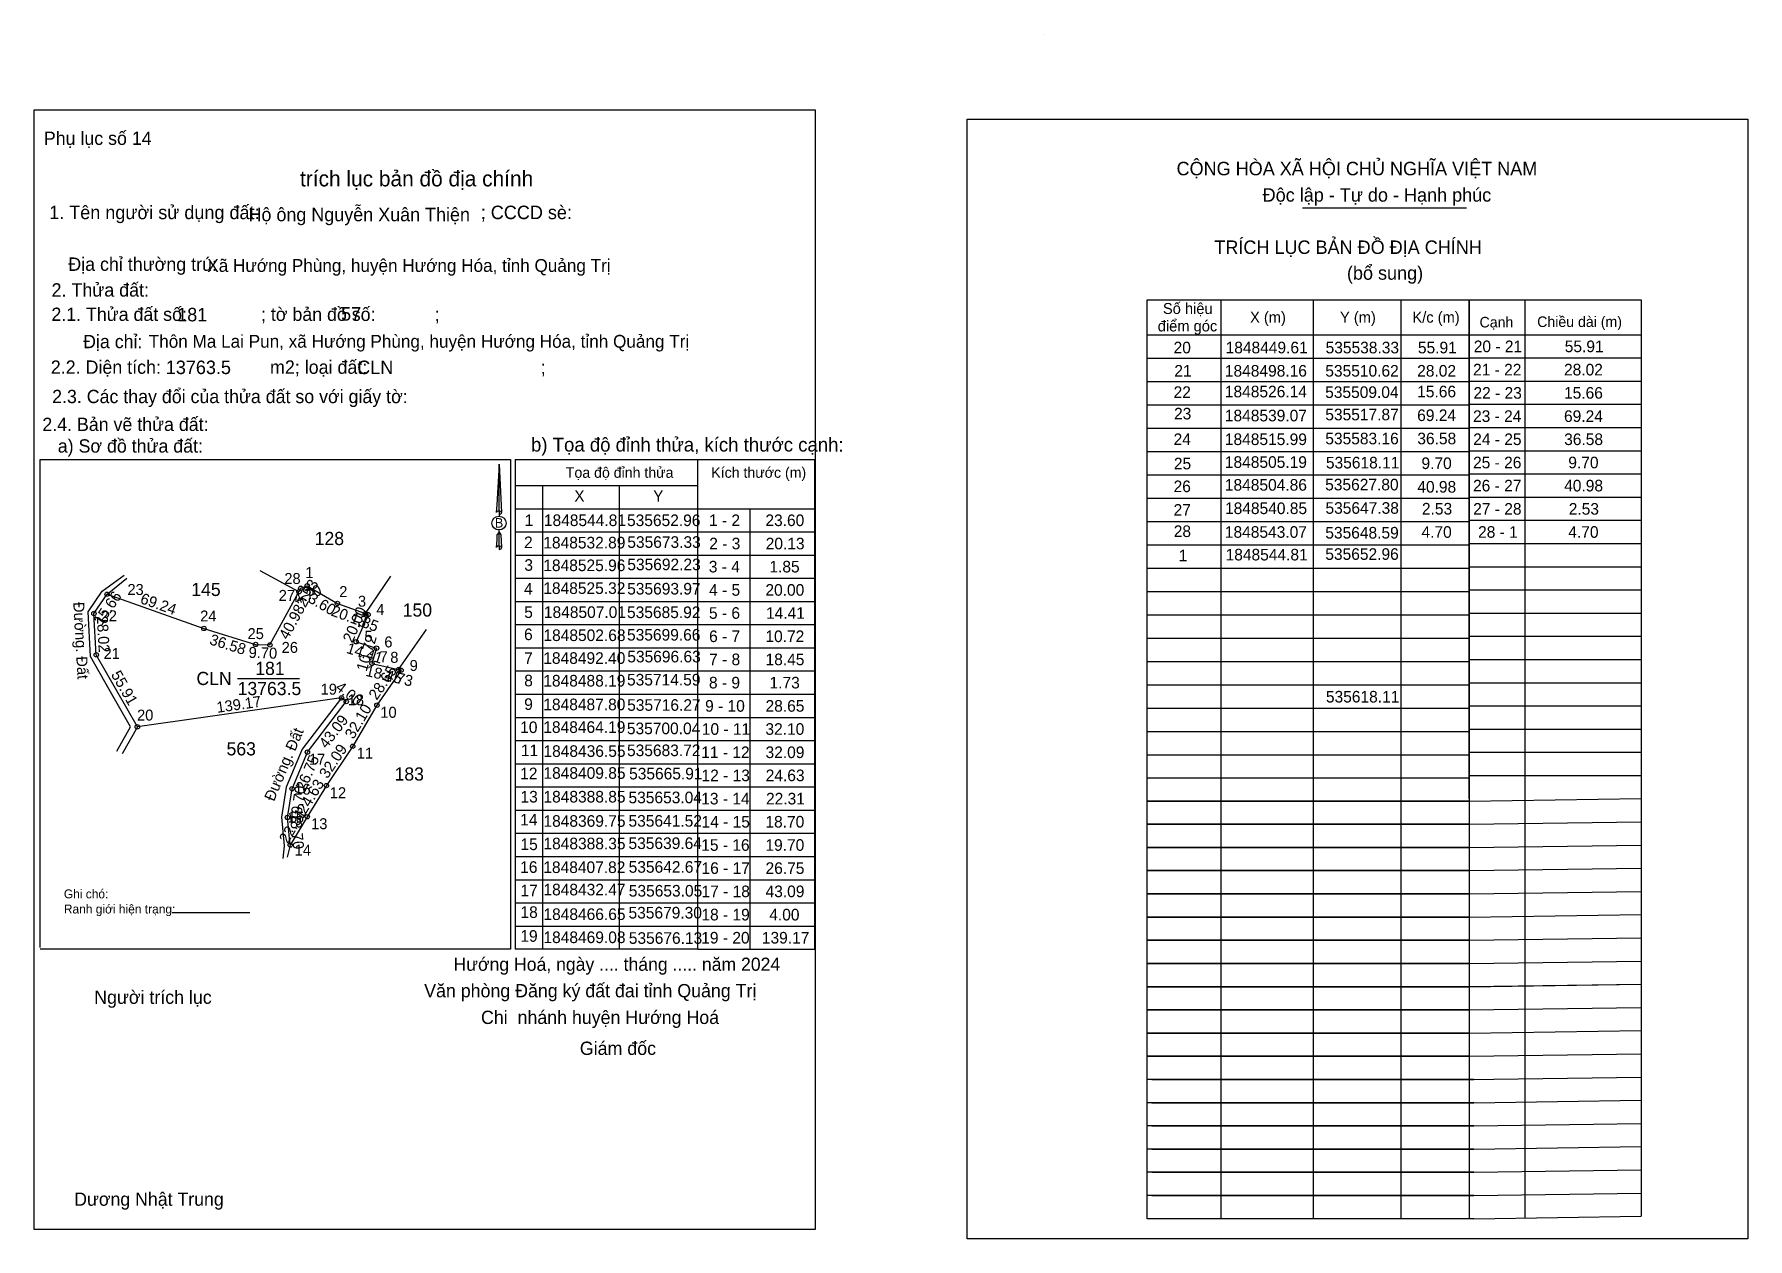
# Model space of a CAD drawing. Extents: x 535469 to 536625, y 1848104 to 1848917.
import ezdxf

# ---------------------------------------------------------------- set-up
doc = ezdxf.new("R2010")
doc.units = 0
for name, color, linetype in [('Level 1', 7, 'Continuous'), ('Level 10', 7, 'Continuous'), ('Level 11', 7, 'Continuous'), ('Level 12', 7, 'Continuous'), ('Level 13', 7, 'Continuous'), ('Level 27', 7, 'Continuous'), ('Level 3', 7, 'Continuous'), ('Level 36', 7, 'Continuous'), ('Level 40', 7, 'Continuous'), ('Level 42', 7, 'Continuous'), ('Level 49', 7, 'Continuous'), ('Level 52', 7, 'Continuous'), ('Level 53', 7, 'Continuous'), ('Level 6', 7, 'Continuous'), ('Level 63', 7, 'Continuous'), ('Level 9', 7, 'Continuous')]:
    doc.layers.add(name, color=color, linetype=linetype)

msp = doc.modelspace()

# ---------------------------------------------------------------- linework, layer by layer
at = {"layer": 'Level 1'}
for p, q in [((536150, 1848917.1), (536150, 1848917.1)), ((536324.7, 1848799.9), (536435.5, 1848799.9)), ((536474.8, 1848737.9), (536474.8, 1848118)), ((536437.2, 1848714.3), (536553.3, 1848714.3)), ((536437.2, 1848698.6), (536553.3, 1848698.6)), ((536437.2, 1848682.9), (536553.3, 1848682.9)), ((536437.2, 1848667.3), (536553.3, 1848667.3)), ((536437.2, 1848651.6), (536553.3, 1848651.6)), ((535916.5, 1848299.4), (535916.5, 1848630)), ((535916.5, 1848630), (535995.4, 1848630)), ((535995.4, 1848630), (535995.4, 1848299.4)), ((536437.2, 1848636), (536553.3, 1848636)), ((536437.2, 1848620.3), (536553.3, 1848620.3)), ((535793.6, 1848612.5), (535916.5, 1848612.5)), ((536437.2, 1848604.7), (536553.3, 1848604.7)), ((535793.2, 1848596.8), (535995.4, 1848596.8)), ((535951.6, 1848596.8), (535951.6, 1848299.4)), ((535793.2, 1848581.2), (535995.4, 1848581.2)), ((536437.2, 1848589), (536553.3, 1848589)), ((536437.2, 1848573.4), (536553.3, 1848573.4)), ((535793.2, 1848565.5), (535995.4, 1848565.5)), ((536437.2, 1848557.7), (536553.3, 1848557.7)), ((535793.2, 1848549.9), (535995.4, 1848549.9)), ((535793.2, 1848534.2), (535995.4, 1848534.2)), ((536437.2, 1848542), (536553.3, 1848542)), ((536437.2, 1848526.4), (536553.3, 1848526.4)), ((535793.2, 1848518.6), (535995.4, 1848518.6)), ((536437.2, 1848510.7), (536553.3, 1848510.7)), ((535793.2, 1848502.9), (535995.4, 1848502.9)), ((536437.2, 1848495.1), (536553.3, 1848495.1)), ((535793.2, 1848487.3), (535995.4, 1848487.3)), ((536437.2, 1848479.4), (536553.3, 1848479.4)), ((535793.2, 1848471.6), (535995.4, 1848471.6)), ((535793.2, 1848455.9), (535995.4, 1848455.9)), ((536437.2, 1848463.8), (536553.3, 1848463.8)), ((536437.2, 1848448.1), (536553.3, 1848448.1)), ((535793.2, 1848440.3), (535995.4, 1848440.3)), ((536437.2, 1848432.5), (536553.3, 1848432.5)), ((535793.2, 1848424.6), (535995.4, 1848424.6)), ((535793.2, 1848409), (535995.4, 1848409)), ((536437.2, 1848416.8), (536553.3, 1848416.8)), ((536437.2, 1848399.4), (536553.3, 1848401.1)), ((535793.2, 1848393.3), (535995.4, 1848393.3)), ((536437.2, 1848383.8), (536553.3, 1848385.5)), ((536437.2, 1848383.8), (536553.3, 1848385.5)), ((535793.2, 1848377.7), (535995.4, 1848377.7)), ((535793.2, 1848362), (535995.4, 1848362)), ((536437.2, 1848368.1), (536553.3, 1848369.8)), ((536437.2, 1848368.1), (536553.3, 1848369.8)), ((536437.2, 1848352.5), (536553.3, 1848354.2)), ((536437.2, 1848352.5), (536553.3, 1848354.2)), ((535793.2, 1848346.4), (535995.4, 1848346.4)), ((536437.2, 1848336.8), (536553.3, 1848338.5)), ((536437.2, 1848336.8), (536553.3, 1848338.5)), ((535793.2, 1848330.7), (535995.4, 1848330.7)), ((535793.2, 1848315), (535995.4, 1848315)), ((536437.2, 1848321.1), (536553.3, 1848322.8)), ((536437.2, 1848321.1), (536553.3, 1848322.8)), ((536437.2, 1848305.5), (536553.3, 1848307.2)), ((536437.2, 1848305.5), (536553.3, 1848307.2)), ((535916.5, 1848299.4), (535995.4, 1848299.4)), ((536437.2, 1848289.8), (536553.3, 1848291.5)), ((536437.2, 1848289.8), (536553.3, 1848291.5)), ((536437.2, 1848274.2), (536553.3, 1848275.9)), ((536437.2, 1848274.1), (536553.3, 1848275.9)), ((536437.2, 1848258.5), (536553.3, 1848260.2)), ((536437.2, 1848258.5), (536553.3, 1848260.2)), ((536437.2, 1848242.8), (536553.3, 1848244.5)), ((536437.2, 1848242.8), (536553.3, 1848244.5)), ((536437.2, 1848227.2), (536553.3, 1848228.9)), ((536437.2, 1848227.2), (536553.3, 1848228.9)), ((536437.2, 1848211.5), (536553.3, 1848213.2)), ((536440.3, 1848195.8), (536553.3, 1848197.5)), ((536440.3, 1848180.2), (536553.3, 1848181.8)), ((536440.3, 1848164.5), (536553.3, 1848166.2)), ((536440.3, 1848148.9), (536553.3, 1848150.5)), ((536440.3, 1848133.2), (536553.3, 1848134.9)), ((536440.3, 1848133.2), (536553.3, 1848134.9)), ((536440.3, 1848117.5), (536553.3, 1848119.2))]:
    msp.add_line(p, q, dxfattribs=at)
msp.add_lwpolyline([(536437.2, 1848401.1), (536437.2, 1848737.9), (536553.3, 1848737.9), (536553.3, 1848119.2)], dxfattribs=at)
at = {"layer": 'Level 10'}
for p, q in [((535514.6, 1848541.2), (535529.5, 1848551.9)), ((535505, 1848527.3), (535514.6, 1848541.2)), ((535509, 1848526.1), (535517.9, 1848539.1)), ((535517.9, 1848539.1), (535583.2, 1848516)), ((535627.8, 1848504.9), (535647.4, 1848540.8)), ((535647.4, 1848540.8), (535648.6, 1848543.1)), ((535648.6, 1848543.1), (535653, 1848544.8)), ((535653, 1848544.8), (535673.3, 1848532.9)), ((535506.7, 1848497), (535505, 1848527.3)), ((535506.7, 1848497), (535505, 1848527.3)), ((535510.6, 1848498.2), (535509, 1848526.1)), ((535673.3, 1848532.9), (535692.2, 1848526)), ((535694, 1848525.3), (535685.9, 1848507)), ((535692.2, 1848526), (535694, 1848525.3)), ((535583.2, 1848516), (535618.1, 1848505.2)), ((535618.1, 1848505.2), (535627.8, 1848504.9)), ((535685.9, 1848507), (535699.7, 1848502.7)), ((535699.7, 1848502.7), (535696.6, 1848492.4)), ((535519.3, 1848474.8), (535506.7, 1848497)), ((535519.3, 1848474.8), (535506.7, 1848497)), ((535538.3, 1848449.6), (535510.6, 1848498.2)), ((535696.6, 1848492.4), (535714.6, 1848488.2)), ((535716.3, 1848487.8), (535700, 1848464.2)), ((535714.6, 1848488.2), (535716.3, 1848487.8)), ((535533.7, 1848449.6), (535519.3, 1848474.8)), ((535533.7, 1848449.6), (535519.3, 1848474.8)), ((535676.1, 1848469.1), (535538.3, 1848449.6)), ((535653.1, 1848432.5), (535679.3, 1848466.6)), ((535679.3, 1848466.6), (535676.1, 1848469.1)), ((535700, 1848464.2), (535683.7, 1848436.5)), ((535524.4, 1848433.1), (535533.7, 1848449.6)), ((535524.4, 1848433.1), (535533.7, 1848449.6)), ((535642.7, 1848407.8), (535653.1, 1848432.5)), ((535683.7, 1848436.5), (535665.9, 1848409.9)), ((535639.6, 1848388.4), (535642.7, 1848407.8)), ((535665.9, 1848409.9), (535653, 1848388.9)), ((535641.5, 1848369.8), (535639.6, 1848388.4)), ((535653, 1848388.9), (535641.5, 1848369.8))]:
    msp.add_line(p, q, dxfattribs=at)
at = {"layer": 'Level 11'}
for centre in [(535653, 1848544.8), (535653, 1848544.8), (535517.9, 1848539.1), (535517.9, 1848539.1), (535647.4, 1848540.8), (535647.4, 1848540.8), (535648.6, 1848543.1), (535648.6, 1848543.1), (535673.3, 1848532.9), (535673.3, 1848532.9), (535509, 1848526.1), (535509, 1848526.1), (535692.2, 1848526), (535692.2, 1848526), (535694, 1848525.3), (535694, 1848525.3), (535583.2, 1848516), (535583.2, 1848516), (535510.6, 1848498.2), (535510.6, 1848498.2), (535618.1, 1848505.2), (535618.1, 1848505.2), (535627.8, 1848504.9), (535627.8, 1848504.9), (535685.9, 1848507), (535685.9, 1848507), (535699.7, 1848502.7), (535699.7, 1848502.7), (535696.6, 1848492.4), (535696.6, 1848492.4), (535714.6, 1848488.2), (535714.6, 1848488.2), (535716.3, 1848487.8), (535716.3, 1848487.8), (535676.1, 1848469.1), (535676.1, 1848469.1), (535679.3, 1848466.6), (535679.3, 1848466.6), (535700, 1848464.2), (535700, 1848464.2), (535538.3, 1848449.6), (535538.3, 1848449.6), (535653.1, 1848432.5), (535653.1, 1848432.5), (535683.7, 1848436.5), (535683.7, 1848436.5), (535642.7, 1848407.8), (535642.7, 1848407.8), (535665.9, 1848409.9), (535665.9, 1848409.9), (535639.6, 1848388.4), (535639.6, 1848388.4), (535639.6, 1848388.4), (535639.6, 1848388.4), (535653, 1848388.9), (535653, 1848388.9), (535641.5, 1848369.8), (535641.5, 1848369.8)]:
    msp.add_circle(centre, 1.48, dxfattribs=at)
at = {"layer": 'Level 12'}
for p, q in [((535649.6, 1848434.5), (535638.8, 1848408.9)), ((535638.8, 1848408.9), (535635.6, 1848388.5)), ((535635.6, 1848388.5), (535637.5, 1848369.3)), ((535637.5, 1848369.3), (535636.5, 1848360.6))]:
    msp.add_line(p, q, dxfattribs=at)
at = {"layer": 'Level 13'}
msp.add_line((535561.9, 1848324.3), (535614.2, 1848324.3), dxfattribs=at)
for points in [[(535468.7, 1848866), (535995.7, 1848866), (535995.7, 1848110.3), (535468.7, 1848110.3)], [(536098.3, 1848859.7), (536625.2, 1848859.7), (536625.2, 1848104), (536098.3, 1848104)]]:
    msp.add_lwpolyline(points, close=True, dxfattribs=at)
at = {"layer": 'Level 27'}
for p, q in [((535517.9, 1848539.1), (535531.1, 1848549.9)), ((535647.4, 1848540.8), (535621.1, 1848554.8)), ((535692.2, 1848526), (535709.3, 1848551.3)), ((535714.6, 1848488.2), (535733.4, 1848515.2)), ((535676.1, 1848469.1), (535649.6, 1848434.5)), ((535538.3, 1848449.6), (535528.1, 1848431.4)), ((535641.5, 1848369.8), (535639.5, 1848361.6))]:
    msp.add_line(p, q, dxfattribs=at)
at = {"layer": 'Level 3'}
for p, q in [((536150, 1848917.1), (536150, 1848917.1)), ((535472.8, 1848630), (535790.2, 1848630)), ((535472.8, 1848300.6), (535472.8, 1848630)), ((535790.2, 1848630), (535790.2, 1848299.4)), ((535793.2, 1848630), (535793.2, 1848299.4)), ((535793.2, 1848630), (535916.5, 1848630)), ((535811.8, 1848612.5), (535811.8, 1848299.4)), ((535863.6, 1848612.5), (535863.6, 1848299.4)), ((535790.2, 1848299.4), (535472.8, 1848299.4)), ((535916.5, 1848299.4), (535793.2, 1848299.4))]:
    msp.add_line(p, q, dxfattribs=at)
at = {"layer": 'Level 40'}
for p, q in [((535782.4, 1848626.9), (535780.9, 1848599.4)), ((535782.4, 1848626.9), (535784, 1848594.2)), ((535782.4, 1848626.9), (535784, 1848594.2)), ((535782.4, 1848595.3), (535782.4, 1848626.9)), ((535782.4, 1848626.9), (535784, 1848594.2)), ((535780.9, 1848599.4), (535780.5, 1848594.2)), ((535782.4, 1848595.3), (535782.4, 1848594.1)), ((535782.4, 1848594.1), (535782.4, 1848593.2)), ((535782.4, 1848593.2), (535782.4, 1848591.9)), ((535782.4, 1848593.2), (535782.4, 1848591.9)), ((535782.4, 1848593.2), (535782.4, 1848591.9)), ((535784, 1848594.2), (535784, 1848594.2)), ((535782.4, 1848580.9), (535781, 1848579.1)), ((535782.4, 1848580.9), (535782.4, 1848582.4)), ((535782.4, 1848580.9), (535782.4, 1848582.4)), ((535782.4, 1848580.9), (535782.4, 1848582.4)), ((535782.4, 1848580.9), (535783.7, 1848579.1)), ((535782.4, 1848580.9), (535783.7, 1848579.1)), ((535782.4, 1848580.9), (535783.7, 1848579.1)), ((535782.4, 1848571.7), (535782.4, 1848580.9)), ((535780.9, 1848575.8), (535780.5, 1848570.6)), ((535781, 1848579.1), (535780.9, 1848575.8)), ((535782.4, 1848571.7), (535782.4, 1848570.4)), ((535782.4, 1848570.4), (535782.4, 1848569.5)), ((535783.7, 1848579.1), (535784, 1848570.6)), ((535783.7, 1848579.1), (535784, 1848570.6)), ((535783.7, 1848579.1), (535784, 1848570.6)), ((535784, 1848570.6), (535784, 1848570.6))]:
    msp.add_line(p, q, dxfattribs=at)
msp.add_ellipse((535782.4, 1848587.1), major_axis=(4.87, 0), ratio=0.952727, dxfattribs=at)
for centre, start_param, end_param in [((535782.4, 1848594.2), 1.570796, 3.074452), ((535782.4, 1848594.2), 0.067141, 1.570796), ((535782.4, 1848594.2), 4.712389, 6.283185), ((535782.4, 1848570.5), 2.491069, 3.074278), ((535782.4, 1848570.5), 1.570796, 2.491069), ((535782.4, 1848570.5), 0.067141, 1.570796), ((535782.4, 1848570.5), 4.712389, 6.283185)]:
    msp.add_ellipse(centre, major_axis=(1.78, 0), ratio=0.614131, start_param=start_param, end_param=end_param, dxfattribs=at)
at = {"layer": 'Level 53'}
for p, q in [((535468.7, 1848866), (535468.7, 1848866)), ((535995.7, 1848110.3), (535995.7, 1848110.3))]:
    msp.add_line(p, q, dxfattribs=at)
at = {"layer": 'Level 63'}
for p, q in [((536219.9, 1848737.9), (536437.2, 1848737.9)), ((536219.9, 1848117.5), (536219.9, 1848737.9)), ((536269.6, 1848737.9), (536269.6, 1848117.5)), ((536331.8, 1848737.9), (536331.8, 1848117.5)), ((536391, 1848737.9), (536391, 1848117.5)), ((536437.2, 1848737.9), (536437.2, 1848117.5)), ((536219.9, 1848714.3), (536437.2, 1848714.3)), ((536219.9, 1848698.5), (536437.2, 1848698.5)), ((536219.9, 1848682.8), (536437.2, 1848682.8)), ((536219.9, 1848667), (536437.2, 1848667)), ((536219.9, 1848651.3), (536437.2, 1848651.3)), ((536219.9, 1848635.5), (536437.2, 1848635.5)), ((536219.9, 1848619.8), (536437.2, 1848619.8)), ((536219.9, 1848604), (536437.2, 1848604)), ((536219.9, 1848588.3), (536437.2, 1848588.3)), ((536219.9, 1848572.5), (536437.2, 1848572.5)), ((536219.9, 1848556.8), (536437.2, 1848556.8)), ((536219.9, 1848541), (536437.2, 1848541)), ((536219.9, 1848525.3), (536437.2, 1848525.3)), ((536219.9, 1848509.5), (536437.2, 1848509.5)), ((536219.9, 1848493.8), (536437.2, 1848493.8)), ((536219.9, 1848478), (536437.2, 1848478)), ((536219.9, 1848462.3), (536437.2, 1848462.3)), ((536219.9, 1848446.5), (536437.2, 1848446.5)), ((536219.9, 1848430.8), (536437.2, 1848430.8)), ((536219.9, 1848415.1), (536437.2, 1848415.1)), ((536219.9, 1848399.4), (536437.2, 1848399.4)), ((536437.2, 1848399.4), (536219.9, 1848399.4)), ((536437.2, 1848383.8), (536219.9, 1848383.8)), ((536219.9, 1848383.8), (536437.2, 1848383.8)), ((536437.2, 1848383.8), (536219.9, 1848383.8)), ((536437.2, 1848368.1), (536219.9, 1848368.1)), ((536219.9, 1848368.1), (536437.2, 1848368.1)), ((536437.2, 1848368.1), (536219.9, 1848368.1)), ((536437.2, 1848352.5), (536219.9, 1848352.5)), ((536219.9, 1848352.5), (536437.2, 1848352.5)), ((536437.2, 1848352.5), (536219.9, 1848352.5)), ((536437.2, 1848336.8), (536219.9, 1848336.8)), ((536219.9, 1848336.8), (536437.2, 1848336.8)), ((536437.2, 1848336.8), (536219.9, 1848336.8)), ((536437.2, 1848321.1), (536219.9, 1848321.1)), ((536219.9, 1848321.1), (536437.2, 1848321.1)), ((536437.2, 1848321.1), (536219.9, 1848321.1)), ((536437.2, 1848305.5), (536219.9, 1848305.5)), ((536219.9, 1848305.5), (536437.2, 1848305.5)), ((536437.2, 1848305.5), (536219.9, 1848305.5)), ((536437.2, 1848289.8), (536219.9, 1848289.8)), ((536219.9, 1848289.8), (536437.2, 1848289.8)), ((536437.2, 1848289.8), (536219.9, 1848289.8)), ((536437.2, 1848274.1), (536219.9, 1848274.1)), ((536219.9, 1848274.1), (536437.2, 1848274.1)), ((536437.2, 1848274.1), (536219.9, 1848274.1)), ((536437.2, 1848258.5), (536219.9, 1848258.5)), ((536219.9, 1848258.5), (536437.2, 1848258.5)), ((536437.2, 1848258.5), (536219.9, 1848258.5)), ((536437.2, 1848242.8), (536219.9, 1848242.8)), ((536219.9, 1848242.8), (536437.2, 1848242.8)), ((536437.2, 1848242.8), (536219.9, 1848242.8)), ((536437.2, 1848227.2), (536219.9, 1848227.2)), ((536219.9, 1848227.2), (536437.2, 1848227.2)), ((536437.2, 1848227.2), (536219.9, 1848227.2)), ((536437.2, 1848211.5), (536219.9, 1848211.5)), ((536223, 1848211.5), (536440.3, 1848211.5)), ((536440.3, 1848211.5), (536223, 1848211.5)), ((536440.3, 1848195.8), (536219.9, 1848195.8)), ((536440.3, 1848195.8), (536223, 1848195.8)), ((536223, 1848195.8), (536440.3, 1848195.8)), ((536440.3, 1848180.2), (536219.9, 1848180.2)), ((536440.3, 1848180.2), (536223, 1848180.2)), ((536223, 1848180.2), (536440.3, 1848180.2)), ((536440.3, 1848164.5), (536219.9, 1848164.5)), ((536440.3, 1848164.5), (536223, 1848164.5)), ((536223, 1848164.5), (536440.3, 1848164.5)), ((536440.3, 1848148.9), (536219.9, 1848148.9)), ((536440.3, 1848148.9), (536223, 1848148.9)), ((536223, 1848148.9), (536440.3, 1848148.9)), ((536440.3, 1848133.2), (536219.9, 1848133.2)), ((536440.3, 1848133.2), (536223, 1848133.2)), ((536440.3, 1848133.2), (536223, 1848133.2)), ((536223, 1848133.2), (536440.3, 1848133.2)), ((536440.3, 1848117.5), (536219.9, 1848117.5))]:
    msp.add_line(p, q, dxfattribs=at)
at = {"layer": 'Level 9'}
msp.add_line((535606, 1848482.3), (535647.8, 1848482.3), dxfattribs=at)

# ---------------------------------------------------------------- texts
at = {"layer": 'Level 1'}
for s, height, p in [('Phụ lục số 14', 8.976, (535475.2, 1848842.4)), ('CỘNG HÒA XÃ HỘI CHỦ NGHĨA VIỆT NAM', 9.102, (536239.7, 1848821.9)), ('Độc lập - Tự do - Hạnh phúc', 9.102, (536297.8, 1848804.1)), ('1. Tên người sử dụng đất:', 9.099, (535478.8, 1848792.3)), ('Hộ ông Nguyễn Xuân Thiện', 9.059, (535613.3, 1848790.9)), ('; CCCD sè:', 9.1, (535770.1, 1848792.3)), ('TRÍCH LỤC BẢN ĐỒ ĐỊA CHÍNH', 9.102, (536265.2, 1848768.8)), ('Địa chỉ thường trú:', 9.008, (535491.7, 1848757.4)), ('(bổ sung)', 9.1, (536354.7, 1848751.4)), ('2. Thửa đất:', 9.027, (535480.4, 1848740)), ('2.1. Thửa đất số:               ; tờ bản đồ số:            ;', 8.976, (535480.3, 1848723.6)), ('Cạnh', 7.13, (536444.2, 1848719.2)), ('Chiều dài (m)', 7.129, (536483.1, 1848719.5)), ('Địa chỉ:', 8.98, (535501.7, 1848705.2)), ('2.2. Diện tích:                      m2; loại đất:                                   ;', 9.008, (535479.9, 1848687.9)), ('2.3. Các thay đổi của thửa đất so với giấy tờ:', 8.976, (535480.8, 1848668.1)), ('2.4. Bản vẽ thửa đất: ', 8.976, (535474.2, 1848649.3)), ('a) Sơ đồ thửa đất: ', 8.976, (535484.6, 1848634.7)), ('Tọa độ đỉnh thửa', 7.129, (535827.5, 1848617.7)), ('Kích thước (m)', 7.129, (535925.7, 1848617.7)), ('Hướng Hoá, ngày .... tháng ..... năm 2024', 8.884, (535751.7, 1848284.9)), ('Người trích lục', 8.976, (535509.2, 1848262.6)), ('Văn phòng Đăng ký đất đai tỉnh Quảng Trị', 8.976, (535731.9, 1848267)), (' Chi  nhánh huyện Hướng Hoá', 8.976, (535766.9, 1848249)), (' Giám đốc', 8.99, (535833.6, 1848228.1)), ('Dương Nhật Trung', 8.939, (535495.7, 1848126.3))]:
    msp.add_text(s, height=height, dxfattribs=at).set_placement(p)
at = {"layer": 'Level 10'}
msp.add_text('b) Tọa độ đỉnh thửa, kích thước cạnh:', height=9.371, dxfattribs=at).set_placement((535804, 1848635.4))
at = {"layer": 'Level 12'}
for rotation, p in [(273.2281, (535495, 1848533.7)), (67.1643, (535630.5, 1848398.8))]:
    msp.add_text('Đường. Đất', height=7.4, rotation=rotation, dxfattribs=at).set_placement(p)
at = {"layer": 'Level 13'}
for s, p in [('181', (535617.9, 1848484.6)), ('CLN', (535578.2, 1848477.8)), ('13763.5', (535606, 1848471))]:
    msp.add_text(s, height=8.88, dxfattribs=at).set_placement(p)
at = {"layer": 'Level 36'}
for s, p in [('128', (535658, 1848572.3)), ('145', (535574.7, 1848537.9)), ('150', (535717.4, 1848524)), ('563', (535598.5, 1848430.3)), ('183', (535711.9, 1848413.3))]:
    msp.add_text(s, height=8.88, dxfattribs=at).set_placement(p)
at = {"layer": 'Level 40'}
msp.add_text('B', height=6.37, dxfattribs=at).set_placement((535779.6, 1848584.1))
at = {"layer": 'Level 42'}
msp.add_text(' trích lục bản đồ địa chính', height=10.531, dxfattribs=at).set_placement((535644.2, 1848814.4))
at = {"layer": 'Level 49'}
for s, rotation, p in [('4.70', 21.6475, (535645.5, 1848532)), ('2.53', 61.4505, (535651.7, 1848529.6)), ('15.66', 55.6705, (535514.2, 1848517.4)), ('69.24', 340.5327, (535539.7, 1848533.2)), ('23.60', 329.6662, (535648.1, 1848537)), ('28.02', 273.2281, (535510.9, 1848524.3)), ('40.98', 61.4505, (535639.9, 1848507.9)), ('20.13', 339.8641, (535668.5, 1848524.9)), ('20.00', 66.2702, (535683.4, 1848505.8)), ('1.85', 339.8641, (535681.3, 1848520.2)), ('36.58', 342.8267, (535586.5, 1848505.4)), ('10.72', 73.5833, (535693, 1848486.5)), ('9.70', 358.0086, (535613.3, 1848496.2)), ('14.41', 342.487, (535678.9, 1848499.6)), ('55.91', 299.7126, (535520.3, 1848484.9)), ('18.45', 346.8253, (535691.9, 1848484.1)), ('28.65', 55.49, (535699.9, 1848467.2)), ('1.73', 346.8253, (535704.5, 1848481.1)), ('4.00', 322.471, (535671.4, 1848475)), ('139.17', 8.0449, (535592.3, 1848459)), ('32.10', 59.4274, (535684.2, 1848440.8)), ('43.09', 52.471, (535666.1, 1848434.4)), ('26.75', 67.1643, (535651.7, 1848405.6)), ('32.09', 56.303, (535666.6, 1848414.1)), ('19.70', 81.1564, (535648.4, 1848384.7)), ('24.63', 58.4996, (535651.8, 1848390.2)), ('22.31', 58.9023, (535639.8, 1848370.3)), ('18.70', 275.7743, (535641.1, 1848391.3))]:
    msp.add_text(s, height=7.4, rotation=rotation, dxfattribs=at).set_placement(p)
at = {"layer": 'Level 52'}
for s, p in [('20', (536237.7, 1848701.7)), ('1848449.61', (536272.8, 1848701.7)), ('535538.33', (536340.3, 1848701.7)), ('55.91', (536402.6, 1848701.7)), ('20 - 21', (536440.3, 1848702.5)), ('55.91', (536501.7, 1848702.5)), ('21', (536238.2, 1848686)), ('1848498.16', (536272.3, 1848686)), ('535510.62', (536340.1, 1848686)), ('28.02', (536402.1, 1848686)), ('21 - 22', (536439.8, 1848686.8)), ('28.02', (536501.2, 1848686.8)), ('22', (536237.7, 1848671.6)), ('1848526.14', (536272.3, 1848672)), ('535509.04', (536340, 1848671.6)), ('15.66', (536402.1, 1848672)), ('22 - 23', (536440.1, 1848671.1)), ('15.66', (536501.2, 1848671.1)), ('23', (536238, 1848657.1)), ('1848539.07', (536272.3, 1848655.8)), ('535517.87', (536340.1, 1848656.5)), ('69.24', (536402.1, 1848656)), ('23 - 24', (536439.8, 1848655.4)), ('69.24', (536501.2, 1848655.4)), ('24', (536237.7, 1848639.8)), ('1848515.99', (536272.3, 1848639.8)), ('535583.16', (536340.1, 1848640.3)), ('36.58', (536402.2, 1848640.3)), ('24 - 25', (536439.9, 1848639.8)), ('36.58', (536501.3, 1848639.8)), ('25', (536237.9, 1848623.4)), ('1848505.19', (536272.3, 1848624.4)), ('535618.11', (536340.5, 1848624)), ('9.70', (536405, 1848623.6)), ('25 - 26', (536439.8, 1848624.1)), ('9.70', (536504.1, 1848624.1)), ('26', (536237.7, 1848608)), ('1848504.86', (536272.3, 1848609)), ('535627.80', (536340, 1848609.2)), ('40.98', (536402.2, 1848607.7)), ('26 - 27', (536439.8, 1848608.5)), ('40.98', (536501.3, 1848608.5)), ('X', (535833.2, 1848601.5)), ('Y', (535886.4, 1848601.5)), ('1', (535799.7, 1848585.1)), ('1848544.81', (535812.7, 1848585.1)), ('535652.96', (535868.8, 1848585.1)), ('1 - 2', (535924.1, 1848585.1)), ('23.60', (535962.2, 1848585.1)), ('27', (536237.7, 1848592.1)), ('1848540.85', (536272.4, 1848593.2)), ('535647.38', (536340.2, 1848593.4)), ('2.53', (536405.3, 1848592.9)), ('27 - 28', (536439.9, 1848592.8)), ('2.53', (536504.4, 1848592.8)), ('28', (536237.8, 1848577.7)), ('1848543.07', (536272.3, 1848577.2)), ('535648.59', (536340.1, 1848576.7)), ('4.70', (536405, 1848577.2)), ('28 - 1', (536443.2, 1848577.2)), ('4.70', (536504.1, 1848577.2)), ('2', (535799.3, 1848570.2)), ('1848532.89', (535812.3, 1848570)), ('535673.33', (535869, 1848570.4)), ('2 - 3', (535924.3, 1848569.4)), ('20.13', (535962.4, 1848569.4)), ('1', (536241.1, 1848561.3)), ('1848544.81', (536272.8, 1848561.9)), ('535652.96', (536340.1, 1848562.3)), ('3', (535799.5, 1848554.9)), ('1848525.96', (535812.3, 1848554.7)), ('535692.23', (535869, 1848555.3)), ('3 - 4', (535924, 1848553.8)), ('1.85', (535964.9, 1848553.8)), ('4', (535799.3, 1848538.9)), ('1848525.32', (535812.3, 1848539.3)), ('535693.97', (535868.9, 1848538.9)), ('4 - 5', (535924.2, 1848538.1)), ('20.00', (535962.2, 1848538.1)), ('5', (535799.4, 1848523.1)), ('1848507.01', (535812.7, 1848523.1)), ('535685.92', (535868.8, 1848523)), ('5 - 6', (535924.1, 1848522.5)), ('14.41', (535962.6, 1848522.5)), ('6', (535799.3, 1848508.1)), ('1848502.68', (535812.4, 1848507.5)), ('535699.66', (535868.8, 1848507.8)), ('6 - 7', (535924.2, 1848506.8)), ('10.72', (535962.2, 1848506.8)), ('7', (535799.4, 1848492.1)), ('1848492.40', (535812.3, 1848492.1)), ('535696.63', (535869, 1848493.1)), ('7 - 8', (535924.2, 1848491.2)), ('18.45', (535962.3, 1848491.2)), ('8', (535799.4, 1848476.9)), ('1848488.19', (535812.3, 1848476.8)), ('535714.59', (535868.8, 1848477.5)), ('8 - 9', (535924.1, 1848475.5)), ('1.73', (535965, 1848475.5)), ('9', (535799.4, 1848461)), ('1848487.80', (535812.3, 1848460.8)), ('535716.27', (535868.9, 1848460.4)), ('9 - 10', (535921.5, 1848459.8)), ('28.65', (535962.3, 1848459.8)), ('535618.11', (536340.5, 1848466)), ('10', (535796.7, 1848445.4)), ('1848464.19', (535812.3, 1848445.5)), ('535700.04', (535868.7, 1848444.6)), ('10 - 11', (535919.3, 1848444.2)), ('32.10', (535962.2, 1848444.2)), ('11', (535797.2, 1848429.8)), ('1848436.55', (535812.4, 1848429.3)), ('535683.72', (535868.8, 1848429.8)), ('11 - 12', (535918.9, 1848428.5)), ('32.09', (535962.3, 1848428.5)), ('12', (535796.7, 1848414.2)), ('1848409.85', (535812.4, 1848414.5)), ('535665.91', (535870.2, 1848414.1)), ('12 - 13', (535919.1, 1848412.9)), ('24.63', (535962.4, 1848412.9)), ('13', (535796.9, 1848398.5)), ('1848388.85', (535812.4, 1848398.5)), ('535653.04', (535869.8, 1848398)), ('13 - 14', (535918.9, 1848397.2)), ('22.31', (535962.6, 1848397.2)), ('14', (535796.7, 1848383)), ('1848369.75', (535812.4, 1848382.1)), ('535641.52', (535869.8, 1848382.2)), ('14 - 15', (535919.1, 1848381.6)), ('18.70', (535962.2, 1848381.6)), ('15', (535796.9, 1848366.4)), ('1848388.35', (535812.4, 1848366.9)), ('535639.64', (535869.8, 1848367.1)), ('15 - 16', (535918.9, 1848365.9)), ('19.70', (535962.2, 1848365.9)), ('16', (535796.7, 1848351)), ('1848407.82', (535812.3, 1848350.9)), ('535642.67', (535869.9, 1848351.1)), ('16 - 17', (535919.1, 1848350.3)), ('26.75', (535962.3, 1848350.3)), ('17', (535796.9, 1848335.2)), ('1848432.47', (535812.4, 1848335.8)), ('535653.05', (535870, 1848335)), ('17 - 18', (535919.1, 1848334.6)), ('43.09', (535962.3, 1848334.6)), ('18', (535796.9, 1848320.6)), ('1848466.65', (535812.4, 1848319.2)), ('535679.30', (535869.8, 1848320.2)), ('18 - 19', (535919, 1848318.9)), ('4.00', (535964.8, 1848318.9)), ('19', (535796.8, 1848304.5)), ('1848469.08', (535812.4, 1848303.6)), ('535676.13', (535870, 1848303.1)), ('19 - 20', (535918.9, 1848303.3)), ('139.17', (535959.8, 1848303.3))]:
    msp.add_text(s, height=7.84, dxfattribs=at).set_placement(p)
at = {"layer": 'Level 53'}
for s, height, p in [('Ghi chó:', 6.03, (535488.7, 1848333.8)), ('Ranh giới hiện trạng:', 6.033, (535488.7, 1848323.6))]:
    msp.add_text(s, height=height, dxfattribs=at).set_placement(p)
at = {"layer": 'Level 6'}
for s, height, p in [('Xã Hướng Phùng, huyện Hướng Hóa, tỉnh Quảng Trị', 8.644, (535585.5, 1848756.7)), ('181', 9.1, (535565.2, 1848723.3)), ('57', 9.1, (535675.8, 1848723.8)), ('Thôn Ma Lai Pun, xã Hướng Phùng, huyện Hướng Hóa, tỉnh Quảng Trị', 8.644, (535546, 1848705.5)), ('13763.5', 9.1, (535557.5, 1848687.7)), ('CLN', 9.1, (535686.7, 1848687.7)), ('.', 7.35, (535684.3, 1848668.3))]:
    msp.add_text(s, height=height, dxfattribs=at).set_placement(p)
at = {"layer": 'Level 63'}
for s, p in [('Số hiệu', (536230.5, 1848728.3)), ('X (m)', (536289.3, 1848722.4)), ('Y (m)', (536350, 1848722.4)), ('K/c (m)', (536398.9, 1848722.4)), ('điểm góc', (536227, 1848716.5))]:
    msp.add_text(s, height=7.4, dxfattribs=at).set_placement(p)
at = {"layer": 'Level 9'}
for s, p in [('1', (535651.6, 1848550)), ('23', (535531.6, 1848538.6)), ('28', (535637.5, 1848546)), ('27', (535633.7, 1848534.6)), ('2', (535674.6, 1848537.2)), ('3', (535687.2, 1848530.7)), ('22', (535513.5, 1848520.8)), ('24', (535580.7, 1848520.7)), ('4', (535699.6, 1848525.1)), ('25', (535612.7, 1848508.8)), ('5', (535691.6, 1848507)), ('6', (535705, 1848503.2)), ('21', (535515.5, 1848495.4)), ('26', (535635.7, 1848499.5)), ('7', (535701.8, 1848493.2)), ('8', (535709, 1848492.8)), ('9', (535722.1, 1848487.3)), ('19', (535662, 1848471.3)), ('18', (535680.3, 1848464.1)), ('20', (535538.1, 1848453.8)), ('10', (535702.3, 1848455.7)), ('17', (535654.1, 1848424)), ('11', (535686.4, 1848428.1)), ('16', (535644.2, 1848403.8)), ('12', (535668.2, 1848401.4)), ('15', (535639.8, 1848384.9)), ('13', (535655.6, 1848380.5)), ('14', (535644.5, 1848362.7))]:
    msp.add_text(s, height=7.4, dxfattribs=at).set_placement(p)

doc.saveas('drawing.dxf')
